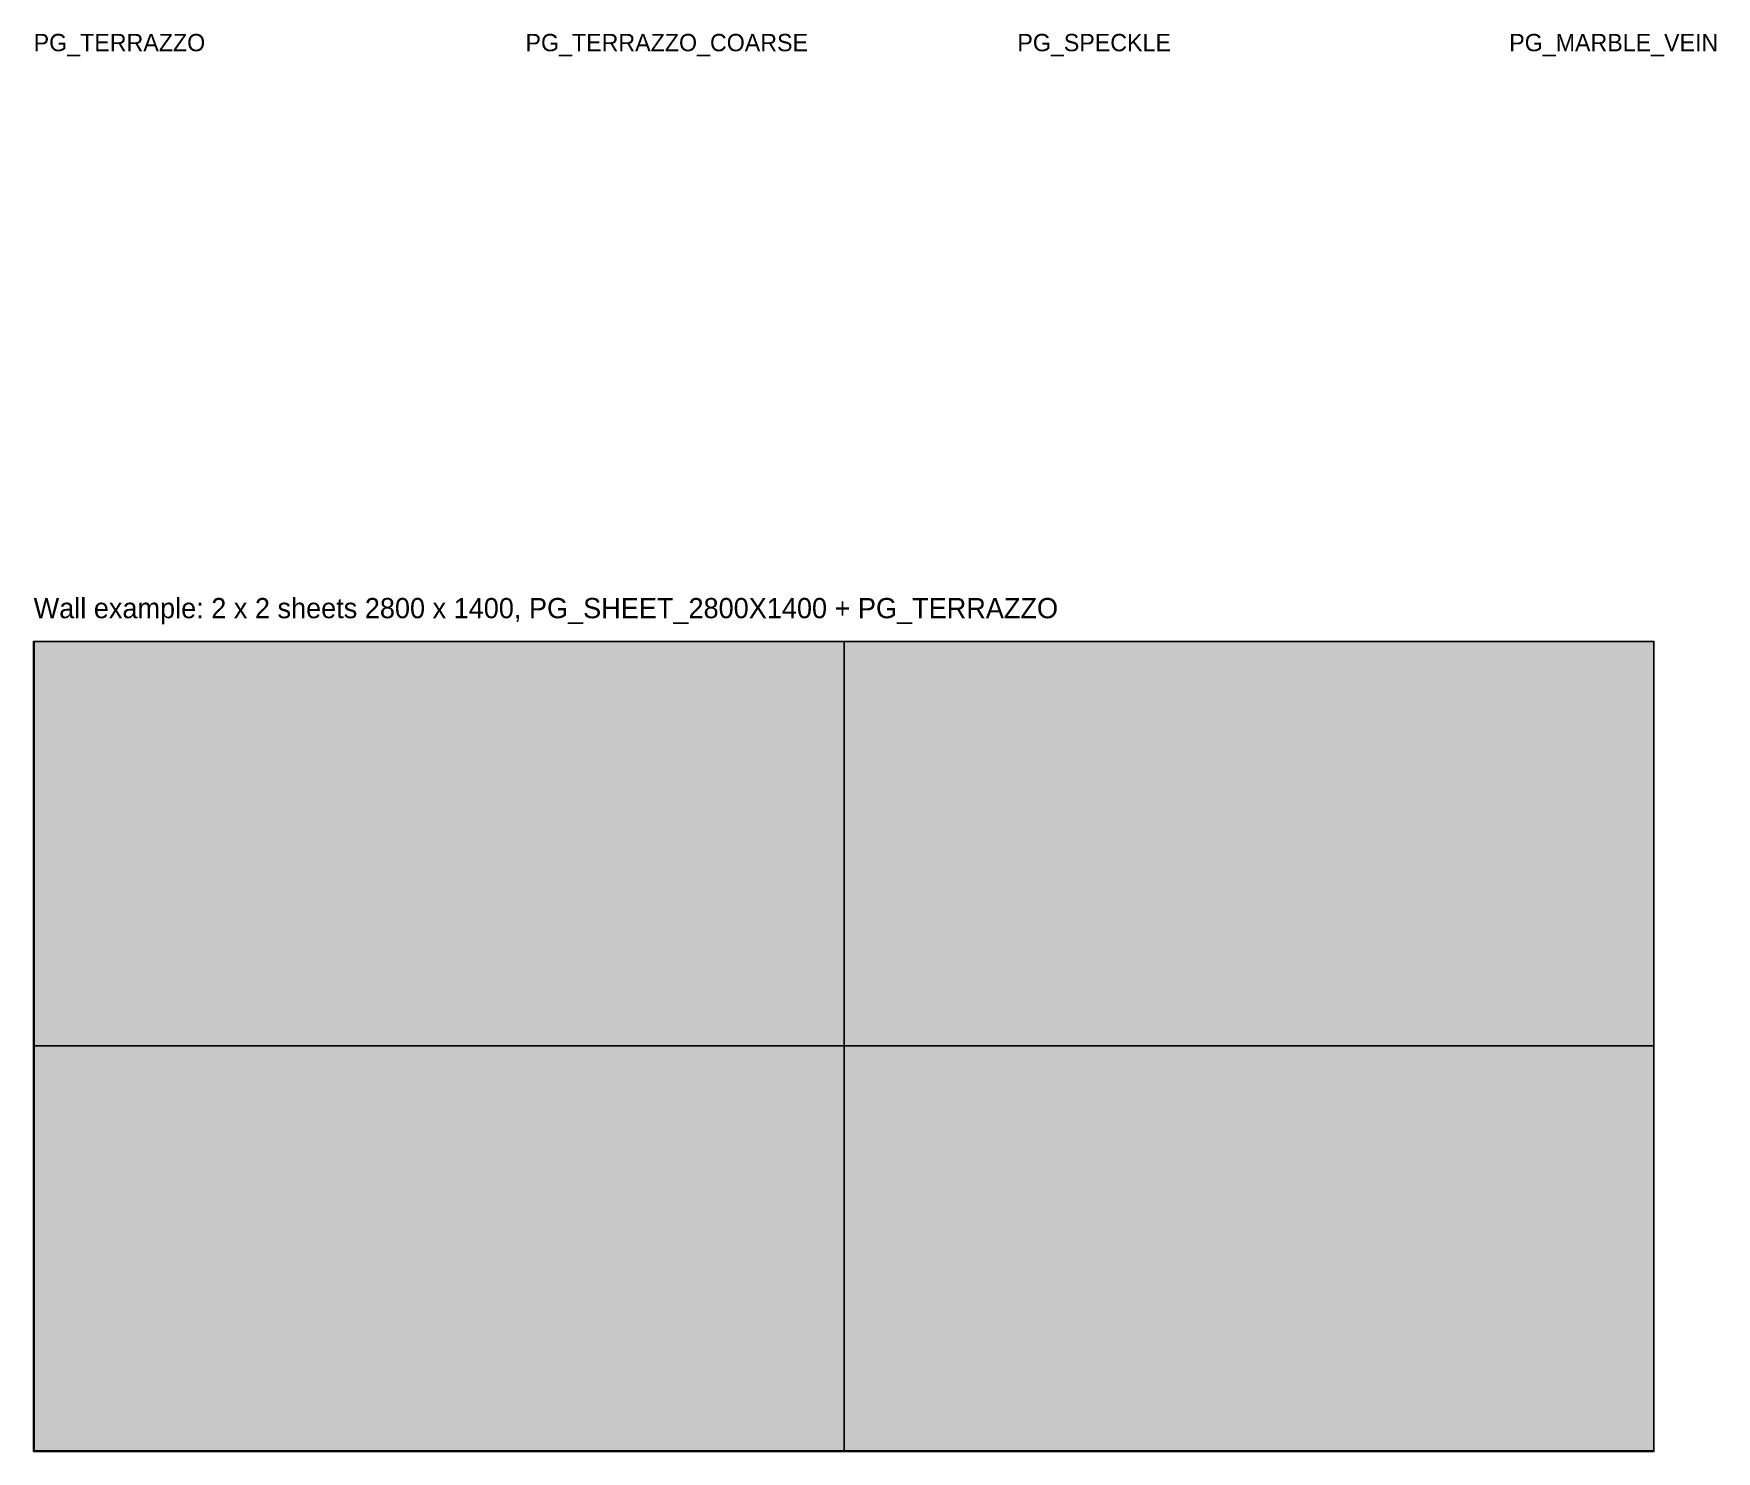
# Model space of a CAD drawing. Header units: millimetres. Extents: x 0 to 14000, y -5600 to 4447.
# Drawn here: x 0 to 5816, y -5600 to -699 of the extents above; entities that cross this region are included whole.
import ezdxf

# ---------------------------------------------------------------- set-up
doc = ezdxf.new("R2010")
doc.units = ezdxf.units.MM
for name, color, linetype in [('PG-JOINT', 7, 'Continuous'), ('PG-PATTERN', 8, 'Continuous'), ('PG-SHEET', 7, 'Continuous'), ('PG-TEXT', 7, 'Continuous')]:
    doc.layers.add(name, color=color, linetype=linetype)

msp = doc.modelspace()

# ---------------------------------------------------------------- hatches: boundary and pattern name
at = {"layer": 'PG-JOINT'}
h = msp.add_hatch(dxfattribs=at)
h.set_pattern_fill('PG_SHEET_2800X1400', color=256, pattern_type=2)
h.set_pattern_definition([(0, (0, 0), (0, 1400), []), (90, (0, 0), (-2800, 0), [])])
h.paths.add_polyline_path([(0, -5600), (5600, -5600), (5600, -2800), (0, -2800)])
at = {"layer": 'PG-PATTERN'}
h = msp.add_hatch(dxfattribs=at)
h.set_pattern_fill('PG_TERRAZZO', color=256, pattern_type=2)
h.set_pattern_definition([(56.31, (278, 334), (-600, -600), [7.21, -2156.12]), (135, (282, 340), (-600, 0), [5.657, -842.87]), (26.565, (262, 336), (-600, -7e-07), [17.89, -1323.752]), (90, (262, 330), (-600, 0), [6, -594]), (135, (266, 326), (-600, 0), [5.657, -842.87]), (33.69, (266, 326), (600, 600), [14.422, -2148.91]), (45, (586, 14), (-600, 0), [8.485, -840.043]), (108.435, (592, 20), (-6e-07, -600), [6.325, -1891.042]), (14.0362, (582, 24), (-600, -3e-07), [8.246, -2465.617]), (90, (582, 18), (-600, 0), [6, -594]), (135, (586, 14), (-600, 0), [5.657, -842.87]), (66.8014, (330, 598), (-600, -1200), [15.232, -4554.232]), (146.31, (348, 586), (600, -600), [21.633, -2141.697]), (90, (348, 586), (-600, 0), [12, -588]), (130.6013, (348, 598), (-600, 600), [18.44, -5513.288]), (161.565, (518, 244), (-600, -6e-07), [12.65, -1884.717]), (104.0362, (508, 240), (3e-07, -600), [8.246, -2465.617]), (153.435, (516, 236), (-600, 7e-07), [8.944, -1332.697]), (149.0362, (526, 230), (-1200, 600), [11.662, -3486.91]), (71.565, (526, 230), (-6e-07, 600), [6.325, -1891.042]), (141.3402, (528, 236), (600, -600), [12.806, -3829.068]), (59.0362, (36, 454), (600, 1200), [11.662, -3486.91]), (110.556, (42, 464), (600, -1800), [17.088, -5109.314]), (141.3402, (36, 480), (600, -600), [12.806, -3829.068]), (80.5377, (24, 476), (2e-07, 600), [12.166, -3637.492]), (99.4623, (26, 464), (2e-07, -600), [12.166, -3637.492]), (135, (36, 454), (-600, 0), [14.142, -834.386]), (168.69, (146, 392), (-600, 3e-07), [10.198, -3049.214]), (71.565, (132, 382), (-6e-07, 600), [12.65, -1884.717]), (105.9454, (136, 368), (-600, 1800), [14.56, -4353.506]), (0, (136, 368), (0, 600), [10, -590]), (75.9638, (146, 368), (3e-07, 600), [16.492, -2457.37]), (116.565, (150, 384), (7e-07, -600), [8.944, -1332.697]), (12.5288, (156, 104), (2400, 600), [18.44, -5513.288]), (59.0362, (150, 94), (600, 1200), [11.662, -3486.91]), (135, (158, 86), (-600, 0), [11.314, -837.214]), (23.9625, (158, 86), (1200, 600), [19.698, -5889.617]), (98.1301, (176, 94), (2e-07, -600), [14.142, -4228.5]), (168.69, (374, 162), (-600, 3e-07), [10.198, -3049.214]), (99.4623, (374, 162), (2e-07, -600), [12.166, -3637.492]), (168.69, (372, 174), (-600, 3e-07), [10.198, -3049.214]), (99.4623, (364, 164), (2e-07, -600), [12.166, -3637.492]), (146.31, (222, 502), (600, -600), [7.21, -2156.12]), (11.31, (206, 504), (-600, -3e-07), [10.198, -3049.214]), (75.9638, (204, 496), (3e-07, 600), [8.246, -2465.617]), (135, (208, 492), (-600, 0), [5.657, -842.87]), (0, (208, 492), (0, 600), [14, -586]), (90, (222, 492), (-600, 0), [10, -590]), (68.1986, (458, 414), (-600, -1200), [10.77, -3220.33]), (135, (462, 424), (-600, 0), [16.97, -831.558]), (39.8056, (438, 426), (600, 600), [15.62, -4670.53]), (111.8014, (442, 416), (-600, 1200), [10.77, -3220.33]), (172.875, (458, 414), (-600, -8e-07), [16.125, -4821.23]), (18.435, (460, 66), (-600, 6e-07), [6.325, -1891.042]), (75.9638, (458, 58), (3e-07, 600), [8.246, -2465.617]), (161.565, (464, 56), (-600, -6e-07), [6.325, -1891.042]), (80.5377, (464, 56), (2e-07, 600), [12.166, -3637.492]), (161.565, (136, 244), (-600, -6e-07), [6.325, -1891.042]), (56.31, (126, 240), (-600, -600), [7.21, -2156.12]), (108.435, (128, 234), (-6e-07, -600), [6.325, -1891.042]), (161.565, (134, 232), (-600, -6e-07), [6.325, -1891.042]), (33.69, (134, 232), (600, 600), [7.21, -2156.12]), (116.565, (140, 236), (7e-07, -600), [8.944, -1332.697]), (75.9638, (292, 254), (3e-07, 600), [8.246, -2465.617]), (98.1301, (294, 240), (2e-07, -600), [14.142, -4228.5]), (135, (300, 234), (-600, 0), [8.485, -840.043]), (51.3402, (300, 234), (-600, -600), [12.806, -3829.068]), (104.0362, (308, 244), (3e-07, -600), [16.492, -2457.37]), (168.69, (304, 260), (-600, 3e-07), [10.198, -3049.214]), (45, (24, 326), (-600, 0), [14.142, -834.386]), (108.435, (28, 314), (-6e-07, -600), [12.65, -1884.717]), (146.31, (34, 310), (600, -600), [7.21, -2156.12]), (70.0169, (34, 310), (600, 1800), [23.41, -6999.41]), (153.435, (42, 332), (-600, 7e-07), [8.944, -1332.697]), (170.5377, (458, 544), (-600, 2e-07), [12.166, -3637.492]), (36.8699, (438, 540), (600, 600), [10, -2990]), (90, (438, 530), (-600, 0), [10, -590]), (158.1986, (448, 526), (1200, -600), [10.77, -3220.33]), (59.0362, (448, 526), (600, 1200), [11.662, -3486.91]), (63.435, (454, 536), (7e-07, 600), [8.944, -1332.697]), (33.69, (520, 356), (600, 600), [7.21, -2156.12]), (75.9638, (526, 360), (3e-07, 600), [8.246, -2465.617]), (126.8699, (528, 368), (-600, 600), [10, -2990]), (45, (512, 366), (-600, 0), [14.142, -834.386]), (128.6598, (520, 356), (-600, 600), [12.806, -3829.068]), (116.565, (192, 300), (7e-07, -600), [13.416, -1328.224]), (35.5377, (192, 300), (-1800, -1200), [17.205, -5144.19]), (108.435, (206, 310), (-6e-07, -600), [18.974, -1878.393]), (0, (186, 328), (0, 600), [14, -586]), (90, (186, 312), (-600, 0), [16, -584]), (35.5377, (264, 96), (-1800, -1200), [17.205, -5144.19]), (170.5377, (288, 92), (-600, 2e-07), [24.33, -3625.326]), (75.9638, (288, 92), (3e-07, 600), [8.246, -2465.617]), (153.435, (290, 100), (-600, 7e-07), [13.416, -1328.224]), (14.0362, (470, 144), (-600, -3e-07), [8.246, -2465.617]), (104.0362, (478, 146), (3e-07, -600), [8.246, -2465.617]), (0, (470, 154), (0, 600), [6, -594]), (63.435, (466, 146), (7e-07, 600), [8.944, -1332.697]), (153.435, (470, 144), (-600, 7e-07), [4.472, -1337.17]), (135, (90, 160), (-600, 0), [8.485, -840.043]), (0, (78, 166), (0, 600), [6, -594]), (33.69, (72, 162), (600, 600), [7.21, -2156.12]), (116.565, (74, 158), (7e-07, -600), [4.472, -1337.17]), (146.31, (80, 154), (600, -600), [7.21, -2156.12]), (14.0362, (80, 154), (-600, -3e-07), [8.246, -2465.617]), (63.435, (88, 156), (7e-07, 600), [4.472, -1337.17]), (126.8699, (316, 498), (-600, 600), [10, -2990]), (33.69, (316, 498), (600, 600), [14.422, -2148.91]), (140.1944, (328, 506), (600, -600), [15.62, -4670.53]), (59.0362, (310, 506), (600, 1200), [11.662, -3486.91]), (90, (362, 370), (-600, 0), [10, -590]), (165.9638, (370, 368), (-600, 3e-07), [8.246, -2465.617]), (51.3402, (370, 368), (-600, -600), [12.806, -3829.068]), (123.69, (378, 378), (-600, 600), [7.21, -2156.12]), (18.435, (362, 380), (-600, 6e-07), [12.65, -1884.717]), (26.565, (92, 558), (-600, -7e-07), [4.472, -1337.17]), (63.435, (88, 550), (7e-07, 600), [8.944, -1332.697]), (146.31, (94, 546), (600, -600), [7.21, -2156.12]), (81.8699, (94, 546), (2e-07, 600), [14.142, -4228.499]), (0, (196, 592), (0, 600), [14, -586]), (63.435, (192, 584), (7e-07, 600), [8.944, -1332.697]), (150.2551, (206, 576), (-1200, 600), [16.125, -4821.23]), (63.435, (206, 576), (7e-07, 600), [13.416, -1328.224]), (116.565, (212, 588), (7e-07, -600), [4.472, -1337.17]), (90, (20, 196), (-600, 0), [14, -586]), (171.8699, (34, 194), (-600, 2e-07), [14.142, -4228.5]), (77.0054, (34, 194), (-600, -2400), [26.683, -7978.315]), (123.69, (40, 220), (-600, 600), [14.422, -2148.91]), (61.38954, (20, 210), (600, 1200), [25.06, -7492.919]), (71.565, (540, 458), (-6e-07, 600), [6.325, -1891.042]), (123.69, (542, 464), (-600, 600), [14.422, -2148.91]), (135, (534, 476), (-600, 0), [11.314, -837.214]), (18.435, (520, 482), (-600, 6e-07), [6.325, -1891.042]), (105.9454, (524, 468), (-600, 1800), [14.56, -4353.506]), (135, (534, 458), (-600, 0), [14.142, -834.386]), (0, (534, 458), (0, 600), [6, -594]), (130.6013, (574, 94), (-600, 600), [18.44, -5513.288]), (21.8014, (552, 104), (1200, 600), [10.77, -3220.33]), (90, (552, 98), (-600, 0), [6, -594]), (150.2551, (566, 90), (-1200, 600), [16.125, -4821.23]), (26.565, (566, 90), (-600, -7e-07), [8.944, -1332.697]), (90, (422, 214), (-600, 0), [4, -596]), (11.31, (412, 216), (-600, -3e-07), [10.198, -3049.214]), (45, (408, 212), (-600, 0), [5.657, -842.87]), (123.69, (412, 206), (-600, 600), [7.21, -2156.12]), (18.435, (412, 206), (-600, 6e-07), [6.325, -1891.042]), (56.31, (418, 208), (-600, -600), [7.21, -2156.12]), (26.565, (262, 180), (-600, -7e-07), [4.472, -1337.17]), (108.435, (264, 174), (-6e-07, -600), [6.325, -1891.042]), (135, (268, 170), (-600, 0), [5.657, -842.87]), (18.435, (268, 170), (-600, 6e-07), [6.325, -1891.042]), (116.565, (274, 172), (7e-07, -600), [8.944, -1332.697]), (153.435, (270, 180), (-600, 7e-07), [4.472, -1337.17]), (90, (340, 72), (-600, 0), [8, -592]), (108.435, (342, 66), (-6e-07, -600), [6.325, -1891.042]), (14.0362, (342, 66), (-600, -3e-07), [8.246, -2465.617]), (63.435, (350, 68), (7e-07, 600), [8.944, -1332.697]), (108.435, (354, 76), (-6e-07, -600), [6.325, -1891.042]), (0, (348, 82), (0, 600), [4, -596]), (14.0362, (340, 80), (-600, -3e-07), [8.246, -2465.617]), (96.3402, (416, 280), (-8e-07, -600), [18.11, -5415.12]), (171.8699, (414, 298), (-600, 2e-07), [14.142, -4228.5]), (36.8699, (392, 294), (600, 600), [10, -2990]), (99.4623, (394, 282), (2e-07, -600), [12.166, -3637.492]), (174.8056, (416, 280), (-600, -4e-07), [22.09, -6605.126]), (45, (188, 154), (-600, 0), [8.485, -840.043]), (135, (196, 146), (-600, 0), [11.314, -837.214]), (153.435, (200, 144), (-600, 7e-07), [4.472, -1337.17]), (36.8699, (200, 144), (600, 600), [10, -2990]), (104.0362, (208, 150), (3e-07, -600), [8.246, -2465.617]), (123.69, (206, 158), (-600, 600), [7.21, -2156.12]), (26.565, (194, 160), (-600, -7e-07), [8.944, -1332.697]), (26.565, (316, 128), (-600, -7e-07), [17.89, -1323.752]), (116.565, (320, 120), (7e-07, -600), [8.944, -1332.697]), (18.435, (320, 120), (-600, 6e-07), [18.974, -1878.393]), (71.565, (338, 126), (-6e-07, 600), [6.325, -1891.042]), (153.435, (340, 132), (-600, 7e-07), [8.944, -1332.697]), (90, (198, 400), (-600, 0), [12, -588]), (108.435, (204, 382), (-6e-07, -600), [18.974, -1878.393]), (146.31, (222, 370), (600, -600), [21.633, -2141.697]), (53.1301, (222, 370), (-600, -600), [10, -2990]), (118.30076, (228, 378), (600, -1200), [29.53, -8829.364]), (153.435, (214, 404), (-600, 7e-07), [17.89, -1323.752]), (153.435, (36, 390), (-600, 7e-07), [8.944, -1332.697]), (71.565, (36, 390), (-6e-07, 600), [6.325, -1891.042]), (90, (38, 396), (-600, 0), [8, -592]), (0, (28, 404), (0, 600), [10, -590]), (90, (28, 394), (-600, 0), [10, -590]), (75.9638, (168, 250), (3e-07, 600), [8.246, -2465.617]), (8.1301, (168, 250), (-600, -2e-07), [14.142, -4228.5]), (45, (182, 252), (-600, 0), [5.657, -842.87]), (63.435, (186, 256), (7e-07, 600), [8.944, -1332.697]), (153.435, (190, 264), (-600, 7e-07), [8.944, -1332.697]), (21.8014, (172, 264), (1200, 600), [10.77, -3220.33]), (71.565, (170, 258), (-6e-07, 600), [6.325, -1891.042]), (123.69, (420, 4), (-600, 600), [14.422, -2148.91]), (149.0362, (430, -2), (-1200, 600), [11.662, -3486.91]), (79.69515, (430, -2), (-600, -3000), [22.36, -6685.843]), (116.565, (434, 20), (7e-07, -600), [22.36, -1319.28]), (53.1301, (418, 32), (-600, -600), [10, -2990]), (69.444, (412, 16), (600, 1800), [17.088, -5109.314]), (158.1986, (530, 588), (1200, -600), [10.77, -3220.33]), (68.1986, (516, 582), (-600, -1200), [10.77, -3220.33]), (153.435, (528, 576), (-600, 7e-07), [13.416, -1328.224]), (80.5377, (528, 576), (2e-07, 600), [12.166, -3637.492]), (110.556, (358, 528), (600, -1800), [17.088, -5109.314]), (146.31, (364, 524), (600, -600), [7.21, -2156.12]), (36.8699, (364, 524), (600, 600), [10, -2990]), (116.565, (372, 530), (7e-07, -600), [8.944, -1332.697]), (144.4623, (368, 538), (-1800, 1200), [17.205, -5144.19]), (63.435, (352, 544), (7e-07, 600), [4.472, -1337.17]), (168.69, (400, 92), (-600, 3e-07), [10.198, -3049.214]), (71.565, (400, 92), (-6e-07, 600), [12.65, -1884.717]), (0, (392, 104), (0, 600), [12, -588]), (78.69, (390, 94), (3e-07, 600), [10.198, -3049.214]), (0, (590, 362), (0, 600), [6, -594]), (53.1301, (596, 362), (-600, -600), [10, -2990]), (153.435, (602, 370), (-600, 7e-07), [8.944, -1332.697]), (11.31, (584, 372), (-600, -3e-07), [10.198, -3049.214]), (120.9638, (590, 362), (600, -1200), [11.662, -3486.91]), (68.1986, (452, 360), (-600, -1200), [10.77, -3220.33]), (135, (458, 354), (-600, 0), [8.485, -840.043]), (18.435, (458, 354), (-600, 6e-07), [12.65, -1884.717]), (108.435, (470, 358), (-6e-07, -600), [6.325, -1891.042]), (120.9638, (468, 364), (600, -1200), [11.662, -3486.91]), (33.69, (456, 370), (600, 600), [7.21, -2156.12]), (49.3987, (4, 530), (-600, -600), [18.44, -5513.288]), (153.435, (16, 544), (-600, 7e-07), [8.944, -1332.697]), (35.5377, (-6, 538), (-1800, -1200), [17.205, -5144.19]), (141.3402, (4, 530), (600, -600), [12.806, -3829.068]), (153.435, (96, 50), (-600, 7e-07), [4.472, -1337.17]), (63.435, (96, 50), (7e-07, 600), [4.472, -1337.17]), (135, (98, 54), (-600, 0), [11.314, -837.214]), (161.565, (90, 62), (-600, -6e-07), [6.325, -1891.042]), (63.435, (82, 60), (7e-07, 600), [4.472, -1337.17]), (141.3402, (92, 52), (600, -600), [12.806, -3829.068]), (0, (142, 496), (0, 600), [16, -584]), (108.435, (158, 496), (-6e-07, -600), [18.974, -1878.393]), (174.2894, (152, 514), (-600, 5e-09), [20.1, -6009.826]), (45, (120, 504), (-600, 0), [16.97, -831.558]), (160.0169, (142, 496), (-1800, 600), [23.41, -6999.41]), (81.8699, (164, 450), (2e-07, 600), [14.142, -4228.5]), (98.1301, (166, 436), (2e-07, -600), [14.142, -4228.5]), (141.3402, (176, 428), (600, -600), [12.806, -3829.068]), (74.0546, (176, 428), (-600, -1800), [14.56, -4353.506]), (106.69924, (180, 442), (-600, 1800), [20.88, -6243.303]), (165.9638, (174, 462), (-600, 3e-07), [8.246, -2465.617]), (135, (30, 50), (-600, 0), [8.485, -840.043]), (0, (30, 50), (0, 600), [8, -592]), (108.435, (38, 50), (-6e-07, -600), [6.325, -1891.042]), (116.565, (36, 56), (7e-07, -600), [8.944, -1332.697]), (18.435, (26, 62), (-600, 6e-07), [6.325, -1891.042]), (71.565, (24, 56), (-6e-07, 600), [6.325, -1891.042]), (78.69, (304, 402), (3e-07, 600), [10.198, -3049.214]), (165.9638, (312, 400), (-600, 3e-07), [8.246, -2465.617]), (38.6598, (312, 400), (600, 600), [12.806, -3829.068]), (101.31, (322, 408), (3e-07, -600), [10.198, -3049.214]), (165.9638, (320, 418), (-600, 3e-07), [8.246, -2465.617]), (53.1301, (306, 412), (-600, -600), [10, -2990]), (0, (58, 374), (0, 600), [14, -586]), (90, (58, 364), (-600, 0), [10, -590]), (153.435, (70, 358), (-600, 7e-07), [13.416, -1328.224]), (168.69, (80, 356), (-600, 3e-07), [10.198, -3049.214]), (45, (80, 356), (-600, 0), [11.314, -837.214]), (135, (88, 364), (-600, 0), [8.485, -840.043]), (158.1986, (82, 370), (1200, -600), [10.77, -3220.33]), (97.125, (108, 280), (-8e-07, -600), [16.125, -4821.23]), (170.5377, (132, 276), (-600, 2e-07), [24.33, -3625.326]), (105.9454, (132, 276), (-600, 1800), [14.56, -4353.506]), (164.7449, (128, 290), (-2400, 600), [22.804, -6818.25]), (18.435, (252, 542), (-600, 6e-07), [18.974, -1878.393]), (128.6598, (270, 548), (-600, 600), [12.806, -3829.068]), (174.2894, (262, 558), (-600, 5e-09), [20.1, -6009.826]), (104.0362, (246, 544), (3e-07, -600), [16.492, -2457.37]), (161.565, (252, 542), (-600, -6e-07), [6.325, -1891.042]), (33.69, (150, 138), (600, 600), [7.21, -2156.12]), (120.9638, (156, 142), (600, -1200), [11.662, -3486.91]), (146.31, (150, 152), (600, -600), [14.422, -2148.91]), (63.435, (134, 152), (7e-07, 600), [8.944, -1332.697]), (120.9638, (140, 142), (600, -1200), [11.662, -3486.91]), (158.1986, (150, 138), (1200, -600), [10.77, -3220.33]), (0, (586.5, 274), (0, 600), [0, -600]), (0, (176, 26.5), (0, 600), [0, -600]), (0, (101, 443.5), (0, 600), [0, -600]), (0, (472, 228.5), (0, 600), [0, -600]), (0, (324, 361), (0, 600), [0, -600]), (0, (420.5, 477.5), (0, 600), [0, -600]), (0, (51, 267), (0, 600), [0, -600]), (0, (11, 131), (0, 600), [0, -600]), (0, (203.5, 63), (0, 600), [0, -600]), (0, (538.5, 317.5), (0, 600), [0, -600]), (0, (43, 597.5), (0, 600), [0, -600]), (0, (206.5, 214), (0, 600), [0, -600]), (0, (53, 110.5), (0, 600), [0, -600]), (0, (578, 237), (0, 600), [0, -600]), (0, (138, 569), (0, 600), [0, -600]), (0, (109.5, 178), (0, 600), [0, -600]), (0, (347.5, 270.5), (0, 600), [0, -600]), (0, (260, 436), (0, 600), [0, -600]), (0, (501.5, 99), (0, 600), [0, -600]), (0, (275, 483), (0, 600), [0, -600]), (0, (394, 410), (0, 600), [0, -600]), (0, (105, 112.5), (0, 600), [0, -600]), (0, (367, 330.5), (0, 600), [0, -600]), (0, (534.5, 138.5), (0, 600), [0, -600]), (0, (417, 162), (0, 600), [0, -600]), (0, (243.5, 216.5), (0, 600), [0, -600]), (0, (252, 275.5), (0, 600), [0, -600]), (0, (512.5, 163.5), (0, 600), [0, -600]), (0, (324.5, 307), (0, 600), [0, -600]), (0, (472, 283), (0, 600), [0, -600]), (0, (359, 291), (0, 600), [0, -600]), (0, (361, 108), (0, 600), [0, -600]), (0, (199.5, 539.5), (0, 600), [0, -600]), (0, (391.5, 469.5), (0, 600), [0, -600]), (0, (523.5, 414), (0, 600), [0, -600]), (0, (516.5, 61.5), (0, 600), [0, -600]), (0, (351, 442.5), (0, 600), [0, -600]), (0, (124.5, 12), (0, 600), [0, -600]), (0, (589.5, 436), (0, 600), [0, -600]), (0, (403.5, 442), (0, 600), [0, -600]), (0, (244, 50), (0, 600), [0, -600]), (0, (458, 481.5), (0, 600), [0, -600]), (0, (112, 338.5), (0, 600), [0, -600]), (0, (450, 104.5), (0, 600), [0, -600]), (0, (373, 238.5), (0, 600), [0, -600]), (0, (303.5, 31), (0, 600), [0, -600]), (0, (303, 467), (0, 600), [0, -600]), (0, (127.5, 448), (0, 600), [0, -600]), (0, (82, 10.5), (0, 600), [0, -600]), (0, (553.5, 199), (0, 600), [0, -600]), (0, (220, 113), (0, 600), [0, -600]), (0, (181.5, 205), (0, 600), [0, -600]), (0, (510, 23), (0, 600), [0, -600]), (0, (59.5, 519.5), (0, 600), [0, -600]), (0, (233, 455), (0, 600), [0, -600]), (0, (551, 395), (0, 600), [0, -600]), (0, (535.5, 297), (0, 600), [0, -600]), (0, (102, 230.5), (0, 600), [0, -600]), (0, (551, 11.5), (0, 600), [0, -600]), (0, (574.5, 514.5), (0, 600), [0, -600]), (0, (123, 34.5), (0, 600), [0, -600]), (0, (566, 138), (0, 600), [0, -600]), (0, (408, 568), (0, 600), [0, -600]), (0, (71, 419.5), (0, 600), [0, -600]), (0, (151, 49), (0, 600), [0, -600]), (0, (429, 249.5), (0, 600), [0, -600]), (0, (297.5, 150.5), (0, 600), [0, -600]), (0, (485, 499), (0, 600), [0, -600]), (0, (274, 53.5), (0, 600), [0, -600]), (0, (230, 185.5), (0, 600), [0, -600])])
h.paths.add_polyline_path([(0, -5600), (5600, -5600), (5600, -2800), (0, -2800)])

# ---------------------------------------------------------------- linework, layer by layer
at = {"layer": 'PG-SHEET'}
msp.add_lwpolyline([(0, -5600), (5600, -5600), (5600, -2800), (0, -2800)], close=True, dxfattribs=at)

# ---------------------------------------------------------------- texts
at = {"layer": 'PG-TEXT'}
for s, height, p in [('PG_TERRAZZO', 60, (0, -760)), ('PG_TERRAZZO_COARSE', 60, (1700, -760)), ('PG_SPECKLE', 60, (3400, -760)), ('PG_MARBLE_VEIN', 60, (5100, -760)), ('Wall example: 2 x 2 sheets 2800 x 1400, PG_SHEET_2800X1400 + PG_TERRAZZO', 70, (0, -2720))]:
    msp.add_text(s, height=height, dxfattribs=at).set_placement(p)

doc.saveas('drawing.dxf')
